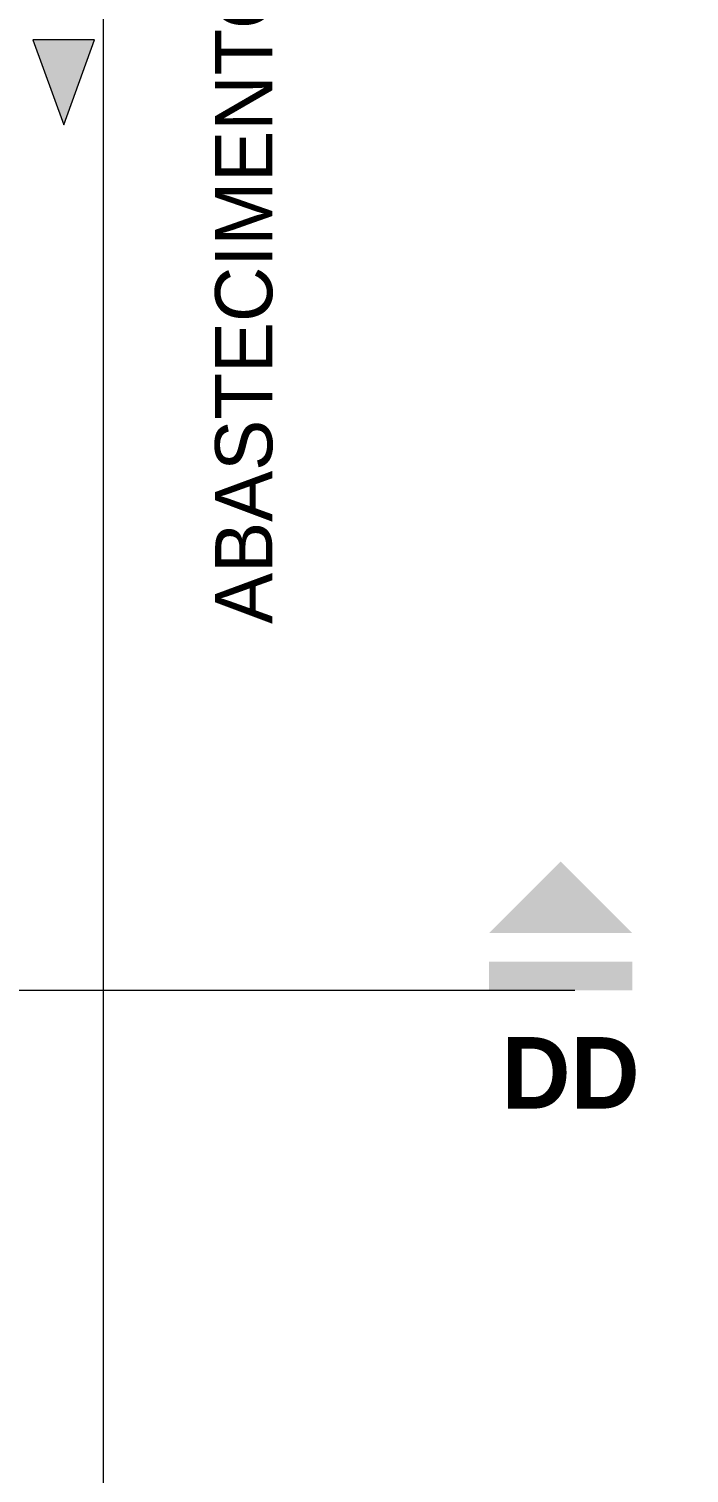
# Model space of a CAD drawing. Header units: metres. Extents: x 147 to 427, y -16 to 162.
# Drawn here: x 420.751 to 421.328, y 93.954 to 95.216 of the extents above; entities that cross this region are included whole.
import ezdxf

# ---------------------------------------------------------------- set-up
doc = ezdxf.new("R2010")
doc.units = ezdxf.units.M
for name, color, linetype, lineweight in [('G-ANNO-SYMB', 7, 'Continuous', 5), ('G-ANNO-TEXT', 7, 'Continuous', 5), ('P-PIPE-IDEN', 7, 'Continuous', 5)]:
    doc.layers.add(name, color=color, linetype=linetype, lineweight=lineweight)
doc.styles.add('Century Gothic', font='GOTHIC.TTF', dxfattribs={"height": 0.05})
doc.styles.add('Century Gothic_B_3', font='GOTHICB.TTF', dxfattribs={"height": 0.0625})

# ---------------------------------------------------------------- blocks, each defined once
blk = doc.blocks.new('Corte - Padrão-73413-CAIXA D_ÁGUA')
at = {"layer": 'G-ANNO-SYMB'}
for points in [[(0.0005, 0.0045), (0.003, 0.002), (-0.002, 0.002)], [(-0.002, 0.001), (0.003, 0.001), (0.003, 0), (-0.002, 0)]]:
    blk.add_hatch(color=256, dxfattribs=at).paths.add_polyline_path(points)
blk = doc.blocks.new('Anotacao_Tuboseta - Fluxo 2-2612755-CAIXA D_ÁGUA')
at = {"layer": 'P-PIPE-IDEN'}
blk.add_hatch(color=256, dxfattribs=at).paths.add_polyline_path([(0, -0.001082), (-0.002973, 0), (0, 0.001082)])
for p, q in [((0, 0.001082), (-0.002973, 0)), ((0, -0.001082), (0, 0.001082)), ((-0.002973, 0), (0, -0.001082))]:
    blk.add_line(p, q, dxfattribs=at)

msp = doc.modelspace()

# ---------------------------------------------------------------- linework, layer by layer
at = {"layer": 'G-ANNO-SYMB'}
for p, q in [((420.8164, 93.1844), (420.8164, 97.2441)), ((416.9873, 94.3758), (421.2283, 94.3758))]:
    msp.add_line(p, q, dxfattribs=at)

# ---------------------------------------------------------------- block references
at = {"layer": 'G-ANNO-SYMB', "extrusion": (0, 0, -1), "xscale": 24.99999999999999, "yscale": 24.99999999999999, "zscale": 24.99999999999999}
msp.add_blockref('Corte - Padrão-73413-CAIXA D_ÁGUA', (-421.2283, 94.3758), dxfattribs=at)
at = {"layer": 'P-PIPE-IDEN', "xscale": 24.99999999999999, "yscale": 24.99999999999999, "zscale": 24.99999999999999, "rotation": 89.99999999999991}
msp.add_blockref('Anotacao_Tuboseta - Fluxo 2-2612755-CAIXA D_ÁGUA', (420.7815, 95.2064), dxfattribs=at)

# ---------------------------------------------------------------- texts
at = {"layer": 'G-ANNO-TEXT', "insert": (420.9138, 94.696), "char_height": 0.05, "width": 1.398945, "attachment_point": 1, "rotation": 90, "style": 'Century Gothic', "bg_fill": 3, "box_fill_scale": 1.25, "bg_fill_color": 256, "bg_fill_true_color": 13158600, "bg_fill_transparency": 0}
msp.add_mtext('ABASTECIMENTO - RESERVATÓRIO ', dxfattribs=at)
at = {"layer": 'G-ANNO-TEXT', "color": 5, "true_color": 0x0000ff, "insert": (421.1641, 94.3349), "char_height": 0.0625, "width": 0.148312, "attachment_point": 1, "style": 'Century Gothic_B_3', "bg_fill": 3, "box_fill_scale": 1.25, "bg_fill_color": 256, "bg_fill_true_color": 13158600, "bg_fill_transparency": 0}
msp.add_mtext('DD', dxfattribs=at)

doc.saveas('drawing.dxf')
